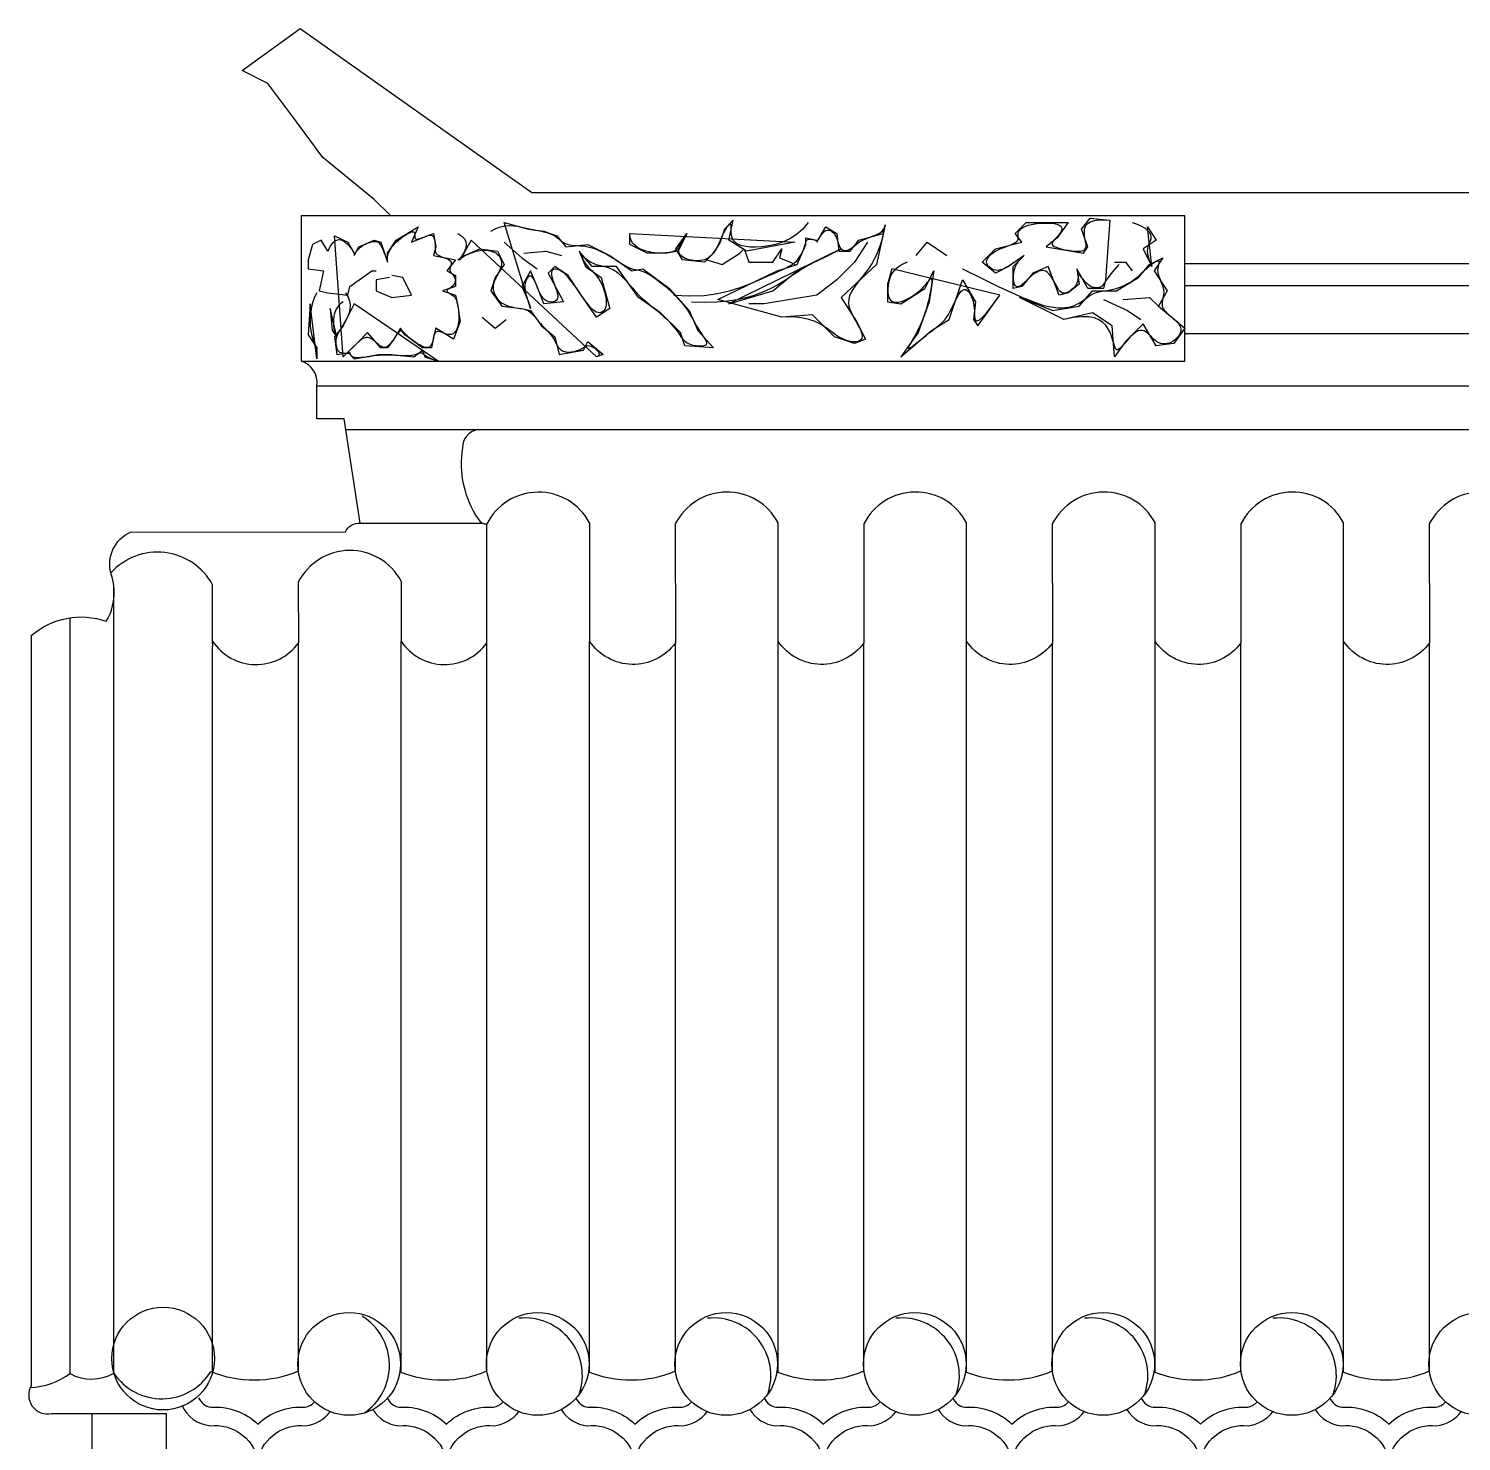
# Model space of a CAD drawing. Header units: metres. Extents: x 1709 to 7773, y 6392 to 11705.
# Drawn here: x 1838 to 3397, y 10169 to 11705 of the extents above; entities that cross this region are included whole.
import ezdxf

# ---------------------------------------------------------------- set-up
doc = ezdxf.new("R2010")
doc.units = ezdxf.units.M
for name, color, linetype in [('3', 3, 'Continuous'), ('4', 4, 'Continuous'), ('7', 7, 'Continuous')]:
    doc.layers.add(name, color=color, linetype=linetype)

msp = doc.modelspace()

# ---------------------------------------------------------------- linework, layer by layer
at = {"layer": '3'}
for p, q in [((2151.9, 11316.95), (4550, 11316.95)), ((2183.39, 11269.42), (4550, 11269.42)), ((1949.37, 11157.9), (1949.37, 11157.9)), ((2199.12, 11167.49), (2332.3, 11167.49)), ((1931.13, 10243.35), (1931.13, 11099)), ((1883.48, 10242.87), (1883.48, 11064.64)), ((2038.55, 11039.22), (2038.55, 11034.08)), ((2038.55, 10244.4), (2038.55, 11034.08)), ((2131.82, 10245.69), (2131.82, 11037.28)), ((2243.55, 10244.4), (2243.55, 11039.22)), ((2336.82, 10245.69), (2336.82, 11037.28)), ((2448.55, 10244.4), (2448.55, 11039.22)), ((2541.82, 10245.69), (2541.82, 11037.28)), ((2653.55, 10244.4), (2653.55, 11039.22)), ((2746.82, 10245.69), (2746.82, 11037.28)), ((2858.55, 10244.4), (2858.55, 11039.22)), ((2951.82, 10245.69), (2951.82, 11037.28)), ((3063.55, 10244.4), (3063.55, 11039.22)), ((3156.82, 10245.69), (3156.82, 11037.28)), ((3268.55, 10244.4), (3268.55, 11039.22)), ((3361.82, 10245.69), (3361.82, 11037.28)), ((1907.23, 10199.36), (1988.25, 10199.36)), ((1988.25, 10054.36), (1988.25, 10199.36))]:
    msp.add_line(p, q, dxfattribs=at)
for points in [[(6004.1, 11449.42), (4550, 11449.42), (3095.9, 11449.42)], [(6004.1, 11425.69), (4550, 11425.69), (3095.9, 11425.69)], [(6004.1, 11373.48), (4550, 11373.48), (3095.9, 11373.48)]]:
    msp.add_lwpolyline(points, dxfattribs=at)
for points in [[(2326.78, 11269.42, 0.36), (2310.23, 11249.35, 0.19), (2327.35, 11172.11)], [(1840.14, 10227.71, 0.15), (1883.48, 10242.87, 0.26), (1931.13, 10243.35, 0.26)], [(2023.37, 10216.55, 0.25), (2036.46, 10206.28, -0.21), (2087.81, 10187.95, -0.21), (2139.15, 10206.28, 0.17), (2149.42, 10212.14)], [(2228.37, 10216.55, 0.25), (2241.46, 10206.28, -0.21), (2292.81, 10187.95, -0.21), (2344.15, 10206.28, 0.17), (2354.42, 10212.14)], [(2433.37, 10216.55, 0.25), (2446.46, 10206.28, -0.21), (2497.81, 10187.95, -0.21), (2549.15, 10206.28, 0.17), (2559.42, 10212.14)], [(2638.37, 10216.55, 0.25), (2651.46, 10206.28, -0.21), (2702.81, 10187.95, -0.21), (2754.15, 10206.28, 0.17), (2764.42, 10212.14)], [(2843.37, 10216.55, 0.25), (2856.46, 10206.28, -0.21), (2907.81, 10187.95, -0.21), (2959.15, 10206.28, 0.17), (2969.42, 10212.14)], [(3048.37, 10216.55, 0.25), (3061.46, 10206.28, -0.21), (3112.81, 10187.95, -0.21), (3164.15, 10206.28, 0.17), (3174.42, 10212.14)], [(3253.37, 10216.55, 0.25), (3266.46, 10206.28, -0.21), (3317.81, 10187.95, -0.21), (3369.15, 10206.28, 0.17), (3379.42, 10212.14)]]:
    msp.add_lwpolyline(points, format="xyb", dxfattribs=at)
for centre, radius, start, end in [((2336.19, 11176.64), 9.94, 207.09, 273.03), ((1983.26, 10278), 62.6, 213.61, 328.39), ((2083.6, 10359.49), 123.59, 247.63, 292.96), ((2288.6, 10359.49), 123.59, 247.63, 292.96), ((2493.6, 10359.49), 123.59, 247.63, 292.96), ((2698.6, 10359.49), 123.59, 247.63, 292.96), ((2903.6, 10359.49), 123.59, 247.63, 292.96), ((3108.6, 10359.49), 123.59, 247.63, 292.96), ((3313.6, 10359.49), 123.59, 247.63, 292.96)]:
    msp.add_arc(centre, radius, start, end, dxfattribs=at)
at = {"layer": '4'}
for p, q in [((2336.82, 11037.28), (2336.72, 11166.71)), ((2448.55, 11167.86), (2448.55, 11039.22)), ((2131.72, 11103.38), (2131.82, 11037.28)), ((2243.55, 11104.52), (2243.55, 11039.22)), ((1841.31, 11045.25), (1841.31, 10230))]:
    msp.add_line(p, q, dxfattribs=at)
for points in [[(1841.31, 11045.25, -0.27), (1922.91, 11060.86, 0.22), (1928.34, 11111.96, -0.38), (1949.37, 11157.9), (2182.89, 11158.12, -0.31), (2199.12, 11167.49), (2181.6, 11281.02), (2151.9, 11281.02), (2151.9, 11317.28, 0.37), (2135.13, 11343.69), (2135.13, 11502.04), (2231.93, 11502.04), (2214.4, 11519.56), (2158.28, 11565.11), (2130.22, 11603.65), (2098.65, 11645.7), (2070.59, 11659.72), (2133.72, 11705.27), (2385.59, 11527.04)], [(2653.55, 11039.22), (2653.55, 11167.86, 0.61), (2541.72, 11166.71), (2541.82, 11037.28, -0.52), (2448.55, 11039.22)], [(2858.55, 11039.22), (2858.55, 11167.86, 0.61), (2746.72, 11166.71), (2746.82, 11037.28, -0.52), (2653.55, 11039.22)], [(3063.55, 11039.22), (3063.55, 11167.86, 0.61), (2951.72, 11166.71), (2951.82, 11037.28, -0.52), (2858.55, 11039.22)], [(3268.55, 11039.22), (3268.55, 11167.86, 0.61), (3156.72, 11166.71), (3156.82, 11037.28, -0.52), (3063.55, 11039.22)], [(3473.55, 11039.22), (3473.55, 11167.86, 0.61), (3361.72, 11166.71), (3361.82, 11037.28, -0.52), (3268.55, 11039.22)], [(2038.55, 11036.65), (2038.55, 11100.43, 0.52), (1927.93, 11113.39, 0.52)], [(1841.31, 10230, 0.65), (1863.35, 10199.36), (1907.23, 10199.36), (1907.23, 9831.8), (1988.25, 9831.8), (1988.25, 10054.36, -0.55), (2008.5, 10081.33), (2065.88, 10081.33)], [(2005.13, 10208.36, 0.27), (2035.98, 10186.17, -0.37), (2087.81, 10150.42, -0.37), (2139.63, 10186.17, 0.21), (2166.45, 10201.45)], [(2212.66, 10203.65, 0.23), (2240.98, 10186.17, -0.37), (2292.81, 10150.42, -0.37), (2344.63, 10186.17, 0.21), (2371.45, 10201.45)], [(2417.66, 10203.65, 0.23), (2445.98, 10186.17, -0.37), (2497.81, 10150.42, -0.37), (2549.63, 10186.17, 0.21), (2576.45, 10201.45)], [(2622.66, 10203.65, 0.23), (2650.98, 10186.17, -0.37), (2702.81, 10150.42, -0.37), (2754.63, 10186.17, 0.21), (2781.45, 10201.45)], [(2827.66, 10203.65, 0.23), (2855.98, 10186.17, -0.37), (2907.81, 10150.42, -0.37), (2959.63, 10186.17, 0.21), (2986.45, 10201.45)], [(3032.66, 10203.65, 0.23), (3060.98, 10186.17, -0.37), (3112.81, 10150.42, -0.37), (3164.63, 10186.17, 0.21), (3191.45, 10201.45)], [(3237.66, 10203.65, 0.23), (3265.98, 10186.17, -0.37), (3317.81, 10150.42, -0.37), (3369.63, 10186.17, 0.21), (3396.45, 10201.45)]]:
    msp.add_lwpolyline(points, format="xyb", dxfattribs=at)
msp.add_lwpolyline([(2385.59, 11527.04), (4550, 11527.04), (6714.41, 11527.04)], dxfattribs=at)
for centre in [(1984.69, 10259.14), (2187.13, 10253.32), (2392.13, 10253.32), (2597.13, 10253.32), (2802.13, 10253.32), (3007.13, 10253.32), (3212.13, 10253.32), (3417.13, 10253.32)]:
    msp.add_circle(centre, 55.84, dxfattribs=at)
for centre, radius, start, end in [((2392.93, 11138.26), 63, 28.02, 153.15), ((2187.93, 11074.92), 63, 28.02, 153.15), ((2085.86, 11070.52), 56.72, 213.49, 324.12), ((2290.86, 11070.52), 56.72, 213.49, 324.12), ((2168.28, 10251.89), 62.6, 303.61, 58.39), ((2378.03, 10240.72), 62.6, 341.05, 95.84), ((2583.03, 10240.72), 62.6, 341.05, 95.84), ((2788.03, 10240.72), 62.6, 341.05, 95.84), ((2993.03, 10240.72), 62.6, 341.05, 95.84), ((3198.03, 10240.72), 62.6, 341.05, 95.84)]:
    msp.add_arc(centre, radius, start, end, dxfattribs=at)
at = {"layer": '7'}
for p, q in [((2231.93, 11502.04), (3095.9, 11502.04)), ((3095.9, 11343.69), (3095.9, 11502.04)), ((2135.13, 11343.69), (3095.9, 11343.69))]:
    msp.add_line(p, q, dxfattribs=at)
for points in [[(3024.03, 11449), (3024.03, 11449), (3019.22, 11443.26), (3015.47, 11438.53), (3012.6, 11434.7), (3010.42, 11431.65), (3008.76, 11429.27), (3007.43, 11427.46), (3006.26, 11426.09), (3005.06, 11425.07), (3003.69, 11424.28), (3002.15, 11423.74), (3000.47, 11423.45), (2998.69, 11423.42), (2996.85, 11423.68), (2994.98, 11424.22), (2993.11, 11425.08), (2991.28, 11426.26), (2989.52, 11427.76), (2987.86, 11429.47), (2986.31, 11431.29), (2984.89, 11433.09), (2983.62, 11434.77), (2982.52, 11436.19), (2981.61, 11437.25), (2980.9, 11437.83), (2980.4, 11437.85), (2980.08, 11437.35), (2979.86, 11436.44), (2979.7, 11435.19), (2979.54, 11433.7), (2979.33, 11432.05), (2979, 11430.34), (2978.5, 11428.66), (2977.8, 11427.07), (2976.9, 11425.59), (2975.84, 11424.22), (2974.66, 11422.97), (2973.38, 11421.83), (2972.04, 11420.8), (2970.68, 11419.89), (2969.32, 11419.08), (2967.99, 11418.4), (2966.69, 11417.88), (2965.4, 11417.57), (2964.13, 11417.54), (2962.85, 11417.82), (2961.57, 11418.47), (2960.27, 11419.54), (2958.94, 11421.08), (2957.57, 11423.11), (2956.16, 11425.53), (2954.7, 11428.19), (2953.2, 11430.95), (2951.63, 11433.68), (2950.01, 11436.22), (2948.32, 11438.45), (2946.56, 11440.23), (2944.73, 11441.43), (2942.84, 11442.1), (2940.91, 11442.29), (2938.97, 11442.07), (2937.03, 11441.49), (2935.1, 11440.62), (2933.21, 11439.51), (2931.38, 11438.23), (2929.62, 11436.83), (2927.93, 11435.36), (2926.31, 11433.85), (2924.74, 11432.35), (2923.24, 11430.88), (2921.78, 11429.48), (2920.37, 11428.2), (2919, 11427.06), (2917.68, 11426.11), (2916.4, 11425.38), (2915.19, 11424.89), (2914.06, 11424.67), (2913.03, 11424.75), (2912.1, 11425.15), (2911.29, 11425.92), (2910.62, 11427.06), (2910.09, 11428.6), (2909.73, 11430.48), (2909.52, 11432.61), (2909.47, 11434.94), (2909.59, 11437.38), (2909.89, 11439.85), (2910.36, 11442.29), (2911.02, 11444.61), (2911.85, 11446.76), (2912.78, 11448.7), (2913.75, 11450.4), (2914.66, 11451.84), (2915.44, 11453.01), (2916.01, 11453.87), (2916.3, 11454.4), (2916.21, 11454.59), (2915.69, 11454.41), (2914.79, 11453.91), (2913.56, 11453.16), (2912.07, 11452.19), (2910.36, 11451.08), (2908.52, 11449.87), (2906.58, 11448.63), (2904.63, 11447.41), (2902.7, 11446.25), (2900.8, 11445.2), (2898.94, 11444.28), (2897.09, 11443.52), (2895.26, 11442.94), (2893.45, 11442.58), (2891.65, 11442.46), (2889.85, 11442.62), (2888.07, 11443.06), (2886.33, 11443.77), (2884.71, 11444.72), (2883.26, 11445.86), (2882.04, 11447.17), (2881.09, 11448.62), (2880.48, 11450.17), (2880.27, 11451.79), (2880.49, 11453.45), (2881.13, 11455.13), (2882.16, 11456.81), (2883.56, 11458.48), (2885.3, 11460.1), (2887.34, 11461.67), (2889.67, 11463.16), (2892.25, 11464.56), (2895.04, 11465.85), (2897.96, 11467.05), (2900.9, 11468.18), (2903.78, 11469.25), (2906.49, 11470.28), (2908.93, 11471.29), (2911, 11472.3), (2912.61, 11473.34), (2913.7, 11474.4), (2914.33, 11475.5), (2914.61, 11476.65), (2914.66, 11477.82), (2914.58, 11479.04), (2914.47, 11480.29), (2914.44, 11481.58), (2914.61, 11482.91), (2915.06, 11484.27), (2915.85, 11485.64), (2916.98, 11486.99), (2918.5, 11488.29), (2920.44, 11489.52), (2922.81, 11490.65), (2925.65, 11491.65), (2928.99, 11492.48), (2932.81, 11493.14), (2936.99, 11493.59), (2941.33, 11493.84), (2945.66, 11493.88), (2949.8, 11493.69), (2953.58, 11493.27), (2956.82, 11492.6), (2959.34, 11491.69), (2961, 11490.52), (2961.88, 11489.13), (2962.09, 11487.58), (2961.73, 11485.9), (2960.93, 11484.15), (2959.78, 11482.37), (2958.42, 11480.61), (2956.94, 11478.92), (2955.46, 11477.33), (2954.08, 11475.84), (2952.91, 11474.45), (2952.05, 11473.14), (2951.6, 11471.9), (2951.66, 11470.73), (2952.34, 11469.62), (2953.74, 11468.55), (2955.92, 11467.52), (2958.75, 11466.56), (2962.06, 11465.68), (2965.67, 11464.91), (2969.42, 11464.27), (2973.12, 11463.78), (2976.6, 11463.47), (2979.7, 11463.36), (2982.27, 11463.47), (2984.33, 11463.8), (2985.92, 11464.35), (2987.09, 11465.11), (2987.88, 11466.07), (2988.35, 11467.23), (2988.53, 11468.59), (2988.49, 11470.14), (2988.25, 11471.88), (2987.9, 11473.77), (2987.49, 11475.81), (2987.09, 11477.95), (2986.76, 11480.17), (2986.58, 11482.46), (2986.6, 11484.77), (2986.89, 11487.1), (2987.53, 11489.39), (2988.67, 11491.57), (2990.45, 11493.54), (2993.03, 11495.2), (2996.56, 11496.46), (3001.21, 11497.22), (3007.12, 11497.39), (3014.44, 11496.87), (3009.65, 11432.25), (3007.25, 11422.67), (2990.48, 11422.67), (2978.5, 11444.21), (2980.9, 11427.46), (2968.92, 11417.89), (2959.34, 11415.49), (2947.36, 11446.61), (2930.58, 11439.43), (2918.6, 11425.07), (2909.02, 11422.67), (2909.02, 11446.61), (2921, 11458.58), (2904.23, 11446.61), (2889.85, 11439.43), (2875.48, 11451.39), (2889.85, 11465.76), (2918.6, 11472.94), (2911.42, 11482.51), (2923.4, 11494.48), (2968.92, 11494.48), (2956.94, 11477.72), (2944.96, 11468.15), (2985.69, 11460.97), (2990.48, 11468.15), (2983.29, 11487.3), (2992.88, 11499.27), (3014.44, 11496.87)], [(2163.88, 11463.36), (2163.88, 11463.36), (2166.57, 11468.73), (2169.24, 11472.43), (2171.84, 11474.69), (2174.37, 11475.75), (2176.78, 11475.85), (2179.05, 11475.23), (2181.15, 11474.11), (2183.05, 11472.74), (2184.74, 11471.31), (2186.22, 11469.89), (2187.49, 11468.48), (2188.59, 11467.13), (2189.52, 11465.84), (2190.3, 11464.63), (2190.93, 11463.53), (2191.44, 11462.56), (2191.83, 11461.74), (2192.14, 11461.07), (2192.39, 11460.57), (2192.59, 11460.22), (2192.77, 11460.04), (2192.95, 11460.04), (2193.17, 11460.21), (2193.43, 11460.57), (2193.77, 11461.11), (2194.2, 11461.8), (2194.73, 11462.63), (2195.38, 11463.56), (2196.16, 11464.57), (2197.08, 11465.62), (2198.17, 11466.69), (2199.42, 11467.75), (2200.86, 11468.78), (2202.44, 11469.75), (2204.12, 11470.66), (2205.86, 11471.49), (2207.62, 11472.23), (2209.36, 11472.86), (2211.04, 11473.36), (2212.6, 11473.73), (2214.03, 11473.96), (2215.32, 11474.01), (2216.5, 11473.87), (2217.59, 11473.53), (2218.61, 11472.97), (2219.56, 11472.16), (2220.49, 11471.09), (2221.39, 11469.75), (2222.28, 11468.12), (2223.16, 11466.29), (2224.02, 11464.35), (2224.83, 11462.41), (2225.59, 11460.57), (2226.27, 11458.92), (2226.87, 11457.56), (2227.38, 11456.58), (2227.78, 11456.07), (2228.09, 11455.99), (2228.37, 11456.29), (2228.62, 11456.93), (2228.9, 11457.85), (2229.23, 11458.99), (2229.64, 11460.32), (2230.17, 11461.77), (2230.85, 11463.3), (2231.68, 11464.9), (2232.68, 11466.55), (2233.87, 11468.25), (2235.23, 11469.99), (2236.8, 11471.75), (2238.57, 11473.54), (2240.55, 11475.33), (2242.75, 11477.11), (2245.08, 11478.84), (2247.45, 11480.44), (2249.79, 11481.86), (2251.99, 11483.04), (2253.98, 11483.91), (2255.65, 11484.42), (2256.93, 11484.51), (2257.75, 11484.13), (2258.19, 11483.38), (2258.37, 11482.35), (2258.37, 11481.16), (2258.33, 11479.92), (2258.33, 11478.73), (2258.49, 11477.69), (2258.92, 11476.93), (2259.7, 11476.5), (2260.78, 11476.4), (2262.11, 11476.56), (2263.62, 11476.93), (2265.23, 11477.44), (2266.9, 11478.05), (2268.54, 11478.69), (2270.1, 11479.32), (2271.53, 11479.88), (2272.81, 11480.34), (2273.96, 11480.67), (2275, 11480.86), (2275.91, 11480.89), (2276.73, 11480.72), (2277.45, 11480.34), (2278.09, 11479.72), (2278.65, 11478.85), (2279.14, 11477.75), (2279.55, 11476.49), (2279.89, 11475.08), (2280.15, 11473.58), (2280.34, 11472.03), (2280.45, 11470.47), (2280.49, 11468.95), (2280.46, 11467.49), (2280.42, 11466.1), (2280.42, 11464.8), (2280.54, 11463.56), (2280.82, 11462.4), (2281.33, 11461.32), (2282.13, 11460.31), (2283.28, 11459.37), (2284.82, 11458.51), (2286.64, 11457.7), (2288.65, 11456.91), (2290.72, 11456.13), (2292.73, 11455.33), (2294.57, 11454.49), (2296.12, 11453.59), (2297.26, 11452.59), (2297.91, 11451.49), (2298.14, 11450.31), (2298.06, 11449.07), (2297.76, 11447.8), (2297.34, 11446.54), (2296.92, 11445.3), (2296.59, 11444.12), (2296.46, 11443.02), (2296.6, 11442.02), (2296.98, 11441.11), (2297.55, 11440.25), (2298.26, 11439.43), (2299.03, 11438.6), (2299.83, 11437.74), (2300.59, 11436.83), (2301.25, 11435.84), (2301.77, 11434.74), (2302.14, 11433.56), (2302.33, 11432.32), (2302.35, 11431.05), (2302.18, 11429.78), (2301.81, 11428.54), (2301.24, 11427.36), (2300.45, 11426.26), (2299.46, 11425.27), (2298.32, 11424.37), (2297.13, 11423.56), (2295.96, 11422.82), (2294.91, 11422.14), (2294.05, 11421.49), (2293.48, 11420.88), (2293.26, 11420.28), (2293.48, 11419.68), (2294.06, 11419.06), (2294.93, 11418.42), (2296.01, 11417.74), (2297.22, 11417), (2298.49, 11416.18), (2299.72, 11415.29), (2300.85, 11414.3), (2301.81, 11413.19), (2302.61, 11411.98), (2303.26, 11410.67), (2303.8, 11409.26), (2304.24, 11407.75), (2304.61, 11406.16), (2304.94, 11404.48), (2305.24, 11402.73), (2305.54, 11400.89), (2305.82, 11398.99), (2306.06, 11397.03), (2306.24, 11395), (2306.35, 11392.91), (2306.37, 11390.78), (2306.27, 11388.6), (2306.04, 11386.37), (2305.67, 11384.12), (2305.14, 11381.9), (2304.45, 11379.77), (2303.6, 11377.79), (2302.58, 11376.05), (2301.38, 11374.59), (2300.01, 11373.49), (2298.46, 11372.81), (2296.72, 11372.58), (2294.86, 11372.75), (2292.92, 11373.19), (2290.97, 11373.81), (2289.05, 11374.5), (2287.23, 11375.16), (2285.55, 11375.7), (2284.08, 11376), (2282.86, 11375.99), (2281.87, 11375.68), (2281.07, 11375.1), (2280.44, 11374.3), (2279.94, 11373.32), (2279.53, 11372.18), (2279.19, 11370.94), (2278.89, 11369.62), (2278.59, 11368.26), (2278.27, 11366.89), (2277.93, 11365.54), (2277.54, 11364.23), (2277.1, 11363), (2276.59, 11361.87), (2275.99, 11360.88), (2275.3, 11360.04), (2274.49, 11359.39), (2273.57, 11358.93), (2272.52, 11358.66), (2271.35, 11358.6), (2270.05, 11358.74), (2268.61, 11359.09), (2267.04, 11359.66), (2265.31, 11360.44), (2263.45, 11361.44), (2261.48, 11362.63), (2259.46, 11363.95), (2257.43, 11365.38), (2255.43, 11366.86), (2253.52, 11368.35), (2251.74, 11369.82), (2250.14, 11371.21), (2248.75, 11372.5), (2247.55, 11373.65), (2246.51, 11374.64), (2245.6, 11375.45), (2244.78, 11376.05), (2244.02, 11376.43), (2243.29, 11376.55), (2242.55, 11376.4), (2241.78, 11375.96), (2240.98, 11375.26), (2240.16, 11374.34), (2239.31, 11373.26), (2238.44, 11372.04), (2237.55, 11370.73), (2236.66, 11369.38), (2235.76, 11368.02), (2234.86, 11366.7), (2233.97, 11365.42), (2233.07, 11364.21), (2232.17, 11363.08), (2231.27, 11362.05), (2230.37, 11361.12), (2229.47, 11360.31), (2228.57, 11359.64), (2227.67, 11359.12), (2226.76, 11358.76), (2225.82, 11358.58), (2224.83, 11358.6), (2223.79, 11358.81), (2222.68, 11359.25), (2221.48, 11359.92), (2220.19, 11360.84), (2218.79, 11362), (2217.29, 11363.33), (2215.7, 11364.74), (2214.05, 11366.13), (2212.34, 11367.4), (2210.59, 11368.47), (2208.81, 11369.24), (2207.01, 11369.62), (2205.19, 11369.51), (2203.23, 11368.84), (2200.99, 11367.52), (2198.33, 11365.48), (2195.1, 11362.63), (2191.18, 11358.9), (2186.41, 11354.21), (2180.66, 11348.47), (2171.07, 11480.12), (2185.45, 11472.94), (2192.64, 11460.97), (2192.64, 11458.58), (2197.43, 11468.15), (2214.2, 11475.33), (2221.39, 11472.94), (2228.57, 11451.39), (2228.57, 11460.97), (2238.16, 11475.33), (2262.12, 11489.69), (2254.93, 11472.94), (2271.7, 11480.12), (2278.89, 11482.51), (2281.29, 11468.15), (2278.89, 11458.58), (2302.85, 11453.79), (2293.26, 11441.82), (2302.85, 11437.03), (2302.85, 11425.07), (2288.47, 11420.28), (2302.85, 11415.49), (2305.24, 11403.52), (2307.64, 11386.77), (2300.45, 11367.62), (2281.29, 11379.59), (2278.89, 11370.02), (2276.49, 11358.05), (2266.91, 11358.05), (2247.74, 11372.41), (2242.95, 11379.59), (2235.76, 11367.62), (2228.57, 11358.05), (2221.39, 11358.05), (2207.01, 11374.8), (2197.43, 11365.23), (2180.66, 11348.47)], [(2341.18, 11484.9), (2341.18, 11484.9), (2346.51, 11487.91), (2351.7, 11489.84), (2356.71, 11490.89), (2361.52, 11491.21), (2366.1, 11490.98), (2370.41, 11490.37), (2374.43, 11489.55), (2378.12, 11488.69), (2381.47, 11487.93), (2384.5, 11487.28), (2387.26, 11486.72), (2389.78, 11486.23), (2392.1, 11485.78), (2394.27, 11485.36), (2396.31, 11484.94), (2398.29, 11484.51), (2400.21, 11484.04), (2402.1, 11483.52), (2403.94, 11482.95), (2405.72, 11482.31), (2407.45, 11481.6), (2409.12, 11480.8), (2410.73, 11479.91), (2412.26, 11478.92), (2413.73, 11477.82), (2415.16, 11476.66), (2416.59, 11475.46), (2418.05, 11474.28), (2419.59, 11473.16), (2421.25, 11472.13), (2423.05, 11471.25), (2425.04, 11470.54), (2427.25, 11470.05), (2429.65, 11469.72), (2432.22, 11469.51), (2434.92, 11469.35), (2437.75, 11469.19), (2440.65, 11468.97), (2443.61, 11468.64), (2446.6, 11468.15), (2449.6, 11467.44), (2452.59, 11466.53), (2455.59, 11465.43), (2458.58, 11464.16), (2461.58, 11462.74), (2464.57, 11461.19), (2467.57, 11459.53), (2470.56, 11457.78), (2473.56, 11455.95), (2476.52, 11454.1), (2479.44, 11452.27), (2482.29, 11450.5), (2485.05, 11448.84), (2487.69, 11447.34), (2490.19, 11446.05), (2492.53, 11445.01), (2494.69, 11444.25), (2496.72, 11443.7), (2498.68, 11443.29), (2500.61, 11442.92), (2502.59, 11442.51), (2504.66, 11441.98), (2506.87, 11441.25), (2509.3, 11440.23), (2511.97, 11438.85), (2514.85, 11437.14), (2517.9, 11435.14), (2521.08, 11432.89), (2524.33, 11430.44), (2527.6, 11427.83), (2530.86, 11425.09), (2534.06, 11422.27), (2537.14, 11419.41), (2540.11, 11416.53), (2542.94, 11413.62), (2545.64, 11410.71), (2548.18, 11407.79), (2550.57, 11404.88), (2552.78, 11402), (2554.82, 11399.14), (2556.68, 11396.31), (2558.39, 11393.53), (2559.99, 11390.78), (2561.51, 11388.07), (2562.99, 11385.39), (2564.48, 11382.76), (2566, 11380.16), (2567.6, 11377.59), (2569.28, 11375.08), (2570.98, 11372.63), (2572.56, 11370.3), (2573.94, 11368.12), (2575, 11366.13), (2575.63, 11364.36), (2575.73, 11362.85), (2575.19, 11361.64), (2573.94, 11360.76), (2572.09, 11360.19), (2569.77, 11359.93), (2567.15, 11359.94), (2564.36, 11360.22), (2561.54, 11360.74), (2558.85, 11361.49), (2556.42, 11362.44), (2554.36, 11363.58), (2552.64, 11364.89), (2551.15, 11366.38), (2549.83, 11368.02), (2548.58, 11369.81), (2547.32, 11371.75), (2545.97, 11373.81), (2544.44, 11376), (2542.67, 11378.3), (2540.66, 11380.68), (2538.44, 11383.13), (2536.05, 11385.62), (2533.51, 11388.13), (2530.85, 11390.64), (2528.09, 11393.12), (2525.27, 11395.55), (2522.41, 11397.91), (2519.51, 11400.24), (2516.59, 11402.58), (2513.64, 11404.97), (2510.68, 11407.46), (2507.69, 11410.08), (2504.71, 11412.87), (2501.71, 11415.89), (2498.72, 11419.15), (2495.72, 11422.57), (2492.71, 11426.05), (2489.68, 11429.5), (2486.64, 11432.83), (2483.57, 11435.92), (2480.48, 11438.68), (2477.35, 11441.02), (2474.19, 11442.87), (2471.03, 11444.3), (2467.88, 11445.39), (2464.77, 11446.26), (2461.75, 11447), (2458.82, 11447.7), (2456.03, 11448.47), (2453.39, 11449.4), (2450.94, 11450.56), (2448.7, 11451.89), (2446.68, 11453.28), (2444.91, 11454.64), (2443.39, 11455.86), (2442.16, 11456.86), (2441.23, 11457.53), (2440.61, 11457.78), (2440.33, 11457.53), (2440.36, 11456.83), (2440.68, 11455.76), (2441.26, 11454.39), (2442.09, 11452.79), (2443.14, 11451.05), (2444.39, 11449.23), (2445.81, 11447.41), (2447.37, 11445.64), (2449.06, 11443.9), (2450.82, 11442.13), (2452.64, 11440.27), (2454.48, 11438.29), (2456.31, 11436.13), (2458.08, 11433.73), (2459.78, 11431.05), (2461.37, 11428.05), (2462.81, 11424.81), (2464.07, 11421.41), (2465.12, 11417.94), (2465.93, 11414.48), (2466.46, 11411.14), (2466.69, 11407.99), (2466.57, 11405.12), (2466.09, 11402.62), (2465.28, 11400.51), (2464.18, 11398.81), (2462.83, 11397.54), (2461.27, 11396.72), (2459.55, 11396.37), (2457.71, 11396.5), (2455.79, 11397.14), (2453.83, 11398.29), (2451.83, 11399.89), (2449.82, 11401.88), (2447.8, 11404.17), (2445.78, 11406.71), (2443.77, 11409.43), (2441.78, 11412.24), (2439.82, 11415.09), (2437.89, 11417.91), (2435.99, 11420.68), (2434.12, 11423.37), (2432.28, 11425.96), (2430.45, 11428.45), (2428.64, 11430.8), (2426.84, 11433), (2425.04, 11435.04), (2423.25, 11436.89), (2421.47, 11438.54), (2419.71, 11439.99), (2418, 11441.22), (2416.35, 11442.23), (2414.77, 11443.01), (2413.27, 11443.54), (2411.86, 11443.82), (2410.58, 11443.83), (2409.44, 11443.57), (2408.47, 11443.02), (2407.72, 11442.17), (2407.21, 11441), (2406.98, 11439.5), (2407.05, 11437.65), (2407.47, 11435.44), (2408.24, 11432.87), (2409.26, 11430.04), (2410.41, 11427.04), (2411.56, 11423.97), (2412.61, 11420.94), (2413.42, 11418.05), (2413.88, 11415.4), (2413.86, 11413.1), (2413.28, 11411.23), (2412.2, 11409.79), (2410.73, 11408.77), (2408.97, 11408.16), (2407.02, 11407.94), (2404.99, 11408.11), (2402.97, 11408.63), (2401.08, 11409.51), (2399.39, 11410.72), (2397.9, 11412.21), (2396.58, 11413.95), (2395.39, 11415.89), (2394.32, 11417.98), (2393.33, 11420.17), (2392.4, 11422.41), (2391.5, 11424.67), (2390.6, 11426.88), (2389.7, 11429), (2388.78, 11430.96), (2387.85, 11432.7), (2386.91, 11434.15), (2385.94, 11435.27), (2384.94, 11435.98), (2383.91, 11436.24), (2382.85, 11435.98), (2381.8, 11435.25), (2380.8, 11434.1), (2379.89, 11432.57), (2379.13, 11430.71), (2378.55, 11428.58), (2378.2, 11426.21), (2378.12, 11423.67), (2378.35, 11420.99), (2378.84, 11418.21), (2379.54, 11415.36), (2380.39, 11412.48), (2381.35, 11409.58), (2382.36, 11406.7), (2383.36, 11403.87), (2384.31, 11401.13), (2355.56, 11494.48), (2381.91, 11487.3), (2398.69, 11484.9), (2413.06, 11480.12), (2422.65, 11468.15), (2446.6, 11470.54), (2470.56, 11458.58), (2494.52, 11441.82), (2506.5, 11444.21), (2535.25, 11422.67), (2556.82, 11398.74), (2566.4, 11377.2), (2583.17, 11358.05), (2552.03, 11360.44), (2547.23, 11374.8), (2525.67, 11396.34), (2501.71, 11413.1), (2477.75, 11446.61), (2451.4, 11446.61), (2437.02, 11463.36), (2444.21, 11446.61), (2460.98, 11434.64), (2470.56, 11401.13), (2456.19, 11391.56), (2439.42, 11415.49), (2425.04, 11437.03), (2410.67, 11446.61), (2403.48, 11439.43), (2420.25, 11408.31), (2398.69, 11405.92), (2391.5, 11425.07), (2384.31, 11441.82), (2374.73, 11425.07), (2381.91, 11408.31), (2384.31, 11401.13)], [(2686.2, 11494.48), (2686.2, 11494.48), (2680.29, 11487.16), (2673.51, 11481.27), (2666.13, 11476.66), (2658.4, 11473.19), (2650.57, 11470.7), (2642.9, 11469.07), (2635.66, 11468.13), (2629.1, 11467.75), (2623.41, 11467.8), (2618.59, 11468.23), (2614.57, 11469.01), (2611.28, 11470.09), (2608.63, 11471.46), (2606.58, 11473.08), (2605.04, 11474.91), (2603.94, 11476.93), (2603.21, 11479.08), (2602.79, 11481.31), (2602.59, 11483.52), (2602.54, 11485.65), (2602.57, 11487.61), (2602.59, 11489.32), (2602.54, 11490.71), (2602.34, 11491.69), (2601.94, 11492.2), (2601.34, 11492.28), (2600.6, 11491.97), (2599.75, 11491.34), (2598.82, 11490.42), (2597.85, 11489.27), (2596.88, 11487.95), (2595.95, 11486.5), (2595.09, 11484.97), (2594.29, 11483.38), (2593.53, 11481.74), (2592.81, 11480.07), (2592.1, 11478.38), (2591.4, 11476.68), (2590.69, 11475), (2589.96, 11473.34), (2589.19, 11471.71), (2588.39, 11470.12), (2587.55, 11468.57), (2586.67, 11467.05), (2585.75, 11465.58), (2584.8, 11464.14), (2583.8, 11462.73), (2582.77, 11461.37), (2581.7, 11460.04), (2580.57, 11458.77), (2579.36, 11457.58), (2578.03, 11456.48), (2576.58, 11455.49), (2574.97, 11454.64), (2573.18, 11453.93), (2571.19, 11453.39), (2568.99, 11453.03), (2566.63, 11452.86), (2564.17, 11452.86), (2561.66, 11453.04), (2559.17, 11453.39), (2556.76, 11453.89), (2554.49, 11454.56), (2552.43, 11455.38), (2550.61, 11456.35), (2549.06, 11457.47), (2547.79, 11458.71), (2546.78, 11460.07), (2546.06, 11461.55), (2545.63, 11463.13), (2545.49, 11464.8), (2545.64, 11466.55), (2546.07, 11468.37), (2546.73, 11470.19), (2547.53, 11471.92), (2548.38, 11473.48), (2549.22, 11474.81), (2549.96, 11475.81), (2550.52, 11476.41), (2550.83, 11476.53), (2550.82, 11476.11), (2550.5, 11475.24), (2549.93, 11474.02), (2549.13, 11472.54), (2548.15, 11470.91), (2547.01, 11469.23), (2545.76, 11467.61), (2544.44, 11466.15), (2543.07, 11464.93), (2541.65, 11463.95), (2540.16, 11463.17), (2538.6, 11462.56), (2536.94, 11462.11), (2535.17, 11461.78), (2533.29, 11461.54), (2531.26, 11461.37), (2529.09, 11461.24), (2526.78, 11461.17), (2524.32, 11461.19), (2521.73, 11461.32), (2519, 11461.57), (2516.16, 11461.98), (2513.18, 11462.57), (2510.1, 11463.36), (2506.92, 11464.38), (2503.75, 11465.68), (2500.73, 11467.32), (2497.97, 11469.35), (2495.6, 11471.82), (2493.76, 11474.81), (2492.56, 11478.35), (2492.13, 11482.51), (2671.82, 11472.94), (2619.11, 11463.36), (2599.94, 11475.33), (2604.74, 11496.87), (2595.15, 11487.3), (2590.36, 11472.94), (2583.17, 11460.97), (2573.59, 11451.39), (2549.63, 11453.79), (2542.44, 11465.76), (2554.42, 11482.51), (2544.84, 11463.36), (2532.86, 11460.97), (2511.3, 11460.97), (2492.13, 11470.54), (2492.13, 11482.51)], [(2540.05, 11415.49), (2540.05, 11415.49), (2557.29, 11414.6), (2573.11, 11415.3), (2587.54, 11417.27), (2600.62, 11420.2), (2612.37, 11423.78), (2622.85, 11427.69), (2632.07, 11431.62), (2640.08, 11435.24), (2646.92, 11438.31), (2652.71, 11440.88), (2657.57, 11443.03), (2661.62, 11444.89), (2664.98, 11446.55), (2667.79, 11448.11), (2670.16, 11449.69), (2672.22, 11451.39), (2674.08, 11453.29), (2675.75, 11455.36), (2677.24, 11457.54), (2678.56, 11459.77), (2679.71, 11462.01), (2680.7, 11464.19), (2681.53, 11466.25), (2682.21, 11468.15), (2682.74, 11469.83), (2683.16, 11471.3), (2683.52, 11472.57), (2683.85, 11473.63), (2684.21, 11474.51), (2684.62, 11475.22), (2685.14, 11475.75), (2685.8, 11476.13), (2686.63, 11476.36), (2687.61, 11476.45), (2688.68, 11476.44), (2689.79, 11476.33), (2690.91, 11476.14), (2691.98, 11475.9), (2692.95, 11475.63), (2693.79, 11475.33), (2694.45, 11475.04), (2694.96, 11474.78), (2695.38, 11474.6), (2695.73, 11474.53), (2696.07, 11474.61), (2696.42, 11474.88), (2696.85, 11475.37), (2697.38, 11476.13), (2698.05, 11477.16), (2698.86, 11478.41), (2699.79, 11479.79), (2700.82, 11481.21), (2701.95, 11482.6), (2703.16, 11483.87), (2704.44, 11484.93), (2705.77, 11485.7), (2707.13, 11486.12), (2708.5, 11486.18), (2709.87, 11485.92), (2711.21, 11485.35), (2712.48, 11484.51), (2713.68, 11483.4), (2714.78, 11482.06), (2715.75, 11480.52), (2716.58, 11478.79), (2717.3, 11476.93), (2717.94, 11475.01), (2718.54, 11473.09), (2719.15, 11471.22), (2719.79, 11469.46), (2720.51, 11467.89), (2721.34, 11466.55), (2722.31, 11465.5), (2723.4, 11464.74), (2724.6, 11464.25), (2725.88, 11464.01), (2727.22, 11464.02), (2728.58, 11464.25), (2729.96, 11464.7), (2731.32, 11465.36), (2732.66, 11466.19), (2733.99, 11467.18), (2735.37, 11468.3), (2736.81, 11469.5), (2738.37, 11470.75), (2740.08, 11472.03), (2741.98, 11473.3), (2744.1, 11474.53), (2746.46, 11475.69), (2749.01, 11476.79), (2751.66, 11477.85), (2754.33, 11478.87), (2756.95, 11479.87), (2759.43, 11480.87), (2761.7, 11481.88), (2763.67, 11482.91), (2765.28, 11483.97), (2766.57, 11485.05), (2767.56, 11486.11), (2768.31, 11487.15), (2768.85, 11488.13), (2769.23, 11489.02), (2769.48, 11489.82), (2769.66, 11490.49), (2769.79, 11491), (2769.86, 11491.3), (2769.87, 11491.32), (2769.81, 11490.99), (2769.65, 11490.25), (2769.38, 11489.03), (2768.99, 11487.27), (2768.46, 11484.9), (2767.78, 11481.89), (2766.91, 11478.3), (2765.82, 11474.24), (2764.47, 11469.79), (2762.81, 11465.07), (2760.82, 11460.16), (2758.46, 11455.17), (2755.68, 11450.2), (2752.49, 11445.32), (2749.01, 11440.56), (2745.41, 11435.91), (2741.85, 11431.4), (2738.5, 11427.01), (2735.52, 11422.77), (2733.07, 11418.66), (2731.32, 11414.69), (2730.38, 11410.88), (2730.19, 11407.21), (2730.61, 11403.68), (2731.52, 11400.28), (2732.81, 11397.02), (2734.35, 11393.88), (2736.03, 11390.87), (2737.71, 11387.97), (2739.3, 11385.18), (2740.74, 11382.53), (2742.02, 11380.01), (2743.1, 11377.64), (2743.96, 11375.45), (2744.56, 11373.44), (2744.88, 11371.62), (2744.9, 11370.02), (2744.58, 11368.63), (2743.96, 11367.47), (2743.04, 11366.52), (2741.85, 11365.78), (2740.43, 11365.24), (2738.78, 11364.91), (2736.93, 11364.77), (2734.92, 11364.83), (2732.74, 11365.08), (2730.41, 11365.55), (2727.91, 11366.27), (2725.23, 11367.27), (2722.37, 11368.6), (2719.3, 11370.27), (2716.04, 11372.33), (2712.55, 11374.8), (2708.81, 11377.68), (2704.62, 11380.79), (2699.75, 11383.89), (2693.99, 11386.77), (2687.1, 11389.2), (2678.86, 11390.96), (2669.05, 11391.82), (2657.45, 11391.56), (2587.97, 11410.71), (2652.66, 11441.82), (2674.22, 11449), (2683.8, 11470.54), (2683.8, 11477.72), (2695.78, 11475.33), (2695.78, 11472.94), (2705.37, 11489.69), (2717.35, 11482.51), (2719.74, 11463.36), (2731.72, 11463.36), (2741.3, 11475.33), (2767.66, 11482.51), (2770.06, 11492.08), (2770.06, 11492.08), (2760.47, 11449), (2722.14, 11413.1), (2738.91, 11386.77), (2748.49, 11367.62), (2736.51, 11362.83), (2714.95, 11370.02), (2690.99, 11393.95), (2657.45, 11391.56)], [(3038.4, 11494.48), (3038.4, 11494.48), (3044.14, 11492.58), (3048.83, 11490.5), (3052.53, 11488.27), (3055.32, 11485.95), (3057.27, 11483.57), (3058.45, 11481.18), (3058.92, 11478.82), (3058.77, 11476.53), (3058.08, 11474.31), (3057.1, 11472.02), (3056.09, 11469.48), (3055.32, 11466.5), (3055.06, 11462.91), (3055.57, 11458.52), (3057.11, 11453.15), (3059.96, 11446.61), (3055.17, 11489.69), (3064.76, 11475.33), (3050.38, 11465.76), (3059.96, 11446.61)], [(2163.88, 11463.36), (2156.7, 11475.33), (2147.11, 11470.54), (2142.32, 11453.79), (2142.32, 11444.21), (2159.09, 11441.82), (2154.3, 11420.28), (2163.88, 11417.89), (2185.45, 11415.49), (2187.84, 11425.07), (2211.8, 11441.82), (2216.59, 11441.82)], [(2305.24, 11482.51), (2305.24, 11482.51), (2309.73, 11479.67), (2312.57, 11476.59), (2314.04, 11473.39), (2314.4, 11470.17), (2313.94, 11467.03), (2312.91, 11464.08), (2311.59, 11461.43), (2310.24, 11459.17), (2309.08, 11457.4), (2308.16, 11456.07), (2307.46, 11455.15), (2306.97, 11454.56), (2306.67, 11454.27), (2306.56, 11454.21), (2306.62, 11454.33), (2306.84, 11454.59), (2307.22, 11454.92), (2307.74, 11455.33), (2308.41, 11455.8), (2309.24, 11456.33), (2310.21, 11456.92), (2311.33, 11457.56), (2312.61, 11458.25), (2314.03, 11458.97), (2315.6, 11459.74), (2317.31, 11460.51), (2319.13, 11461.28), (2321.07, 11462.02), (2323.1, 11462.69), (2325.2, 11463.29), (2327.38, 11463.79), (2329.6, 11464.16), (2331.86, 11464.38), (2334.13, 11464.45), (2336.38, 11464.36), (2338.59, 11464.11), (2340.72, 11463.69), (2342.74, 11463.09), (2344.64, 11462.32), (2346.37, 11461.37), (2347.93, 11460.23), (2349.28, 11458.93), (2350.43, 11457.49), (2351.37, 11455.93), (2352.08, 11454.28), (2352.55, 11452.56), (2352.78, 11450.79), (2352.76, 11449), (2352.49, 11447.21), (2352, 11445.41), (2351.32, 11443.62), (2350.52, 11441.82), (2349.62, 11440.03), (2348.66, 11438.23), (2347.7, 11436.44), (2346.77, 11434.64), (2345.92, 11432.84), (2345.16, 11431.04), (2344.52, 11429.23), (2344.03, 11427.41), (2343.71, 11425.57), (2343.57, 11423.7), (2343.66, 11421.81), (2343.98, 11419.88), (2344.56, 11417.92), (2345.38, 11415.96), (2346.44, 11414.03), (2347.72, 11412.15), (2349.21, 11410.37), (2350.89, 11408.72), (2352.74, 11407.22), (2354.76, 11405.92), (2356.92, 11404.83), (2359.2, 11403.94), (2361.53, 11403.21), (2363.9, 11402.63), (2366.24, 11402.15), (2368.52, 11401.77), (2370.7, 11401.43), (2372.73, 11401.13), (2374.59, 11400.83), (2376.29, 11400.5), (2377.85, 11400.11), (2379.32, 11399.64), (2380.71, 11399.05), (2382.05, 11398.33), (2383.38, 11397.43), (2384.71, 11396.34), (2386.08, 11395.04), (2387.48, 11393.55), (2388.92, 11391.91), (2390.4, 11390.16), (2391.92, 11388.33), (2393.47, 11386.47), (2395.06, 11384.61), (2396.69, 11382.78), (2398.35, 11381.02), (2400.03, 11379.31), (2401.69, 11377.63), (2403.33, 11375.95), (2404.91, 11374.25), (2406.4, 11372.51), (2407.8, 11370.71), (2409.07, 11368.82), (2410.2, 11366.83), (2411.25, 11364.79), (2412.26, 11362.75), (2413.31, 11360.79), (2414.45, 11358.96), (2415.75, 11357.32), (2417.26, 11355.93), (2419.05, 11354.86), (2421.15, 11354.14), (2423.51, 11353.76), (2426.03, 11353.68), (2428.64, 11353.86), (2431.24, 11354.26), (2433.76, 11354.86), (2436.12, 11355.6), (2438.22, 11356.45), (2440.01, 11357.38), (2441.55, 11358.3), (2442.91, 11359.17), (2444.18, 11359.89), (2445.45, 11360.41), (2446.78, 11360.66), (2448.27, 11360.56), (2450, 11360.04), (2451.99, 11359.07), (2454.08, 11357.73), (2456.05, 11356.14), (2457.66, 11354.41), (2458.7, 11352.66), (2458.96, 11351.01), (2458.19, 11349.58), (2456.19, 11348.47), (2319.62, 11475.33), (2307.64, 11453.79), (2305.24, 11453.79), (2312.43, 11458.58), (2329.2, 11465.76), (2348.37, 11463.36), (2355.56, 11449), (2345.98, 11434.64), (2341.18, 11420.28), (2353.16, 11403.52), (2374.73, 11401.13), (2384.31, 11398.74), (2396.29, 11381.98), (2410.67, 11370.02), (2415.46, 11350.87), (2441.81, 11355.65), (2446.6, 11365.23), (2463.38, 11350.87), (2456.19, 11348.47)], [(2355.56, 11472.94), (2374.73, 11456.18), (2391.5, 11444.21)], [(2750.89, 11472.94), (2736.51, 11451.39), (2717.35, 11432.25), (2695.78, 11415.49), (2638.28, 11405.92), (2621.51, 11405.92)], [(2803.6, 11458.58), (2815.58, 11472.94), (2837.14, 11458.58)], [(2377.12, 11460.97), (2401.08, 11463.36), (2417.85, 11458.58)], [(2559.21, 11408.31), (2559.21, 11408.31), (2573.72, 11407.84), (2586.77, 11408.17), (2598.47, 11409.17), (2608.93, 11410.75), (2618.27, 11412.8), (2626.6, 11415.21), (2634.03, 11417.87), (2640.68, 11420.68), (2646.65, 11423.54), (2652.05, 11426.42), (2656.99, 11429.3), (2661.57, 11432.17), (2665.89, 11435.02), (2670.07, 11437.82), (2674.21, 11440.56), (2678.41, 11443.22), (2682.77, 11445.8), (2687.35, 11448.34), (2692.19, 11450.89), (2697.35, 11453.51), (2702.88, 11456.26), (2708.82, 11459.18), (2715.22, 11462.32), (2722.14, 11465.76), (2599.94, 11405.92), (2647.86, 11420.28), (2676.61, 11444.21), (2702.97, 11456.18), (2722.14, 11465.76)], [(2575.99, 11453.79), (2592.76, 11449), (2611.92, 11460.97), (2616.72, 11465.76), (2621.51, 11451.39), (2647.86, 11451.39), (2657.45, 11465.76), (2655.05, 11456.18), (2667.03, 11451.39), (2671.82, 11449)], [(2853.91, 11444.21), (2853.91, 11444.21), (2875.28, 11433.63), (2892.95, 11425.06), (2907.41, 11418.28), (2919.13, 11413.05), (2928.57, 11409.15), (2936.21, 11406.35), (2942.51, 11404.42), (2947.95, 11403.13), (2952.93, 11402.28), (2957.53, 11401.82), (2961.78, 11401.71), (2965.7, 11401.93), (2969.31, 11402.45), (2972.63, 11403.24), (2975.69, 11404.27), (2978.5, 11405.52), (2981.09, 11406.95), (2983.51, 11408.51), (2985.81, 11410.15), (2988.04, 11411.8), (2990.24, 11413.42), (2992.49, 11414.94), (2994.81, 11416.32), (2997.27, 11417.49), (2999.91, 11418.41), (3002.7, 11419.14), (3005.62, 11419.72), (3008.65, 11420.23), (3011.75, 11420.72), (3014.9, 11421.25), (3018.07, 11421.88), (3021.23, 11422.67), (3024.35, 11423.68), (3027.42, 11424.88), (3030.41, 11426.25), (3033.31, 11427.76), (3036.1, 11429.38), (3038.75, 11431.09), (3041.26, 11432.85), (3043.59, 11434.64), (3045.75, 11436.43), (3047.75, 11438.21), (3049.61, 11439.96), (3051.38, 11441.67), (3053.07, 11443.32), (3054.71, 11444.91), (3056.33, 11446.4), (3057.97, 11447.8), (3059.63, 11449.09), (3061.27, 11450.24), (3062.85, 11451.21), (3064.31, 11451.99), (3065.6, 11452.55), (3066.67, 11452.85), (3067.47, 11452.88), (3067.95, 11452.59), (3068.08, 11451.98), (3067.93, 11451.06), (3067.59, 11449.86), (3067.15, 11448.4), (3066.72, 11446.72), (3066.38, 11444.85), (3066.23, 11442.81), (3066.35, 11440.62), (3066.82, 11438.33), (3067.58, 11435.94), (3068.52, 11433.49), (3069.55, 11431), (3070.58, 11428.49), (3071.52, 11425.98), (3072.27, 11423.5), (3072.74, 11421.08), (3072.87, 11418.72), (3072.72, 11416.44), (3072.38, 11414.23), (3071.94, 11412.1), (3071.51, 11410.04), (3071.17, 11408.06), (3071.02, 11406.15), (3071.15, 11404.32), (3071.62, 11402.56), (3072.43, 11400.87), (3073.52, 11399.23), (3074.84, 11397.64), (3076.35, 11396.09), (3078, 11394.56), (3079.74, 11393.05), (3081.53, 11391.56), (3083.32, 11390.06), (3085.05, 11388.55), (3086.69, 11387.03), (3088.17, 11385.47), (3089.44, 11383.88), (3090.46, 11382.24), (3091.16, 11380.55), (3091.51, 11378.79), (3091.46, 11376.97), (3091.04, 11375.1), (3090.28, 11373.24), (3089.21, 11371.41), (3087.89, 11369.66), (3086.34, 11368.02), (3084.61, 11366.53), (3082.73, 11365.23), (3080.73, 11364.15), (3078.64, 11363.31), (3076.49, 11362.75), (3074.29, 11362.49), (3072.08, 11362.54), (3069.87, 11362.93), (3067.69, 11363.68), (3065.56, 11364.83), (3063.49, 11366.36), (3061.49, 11368.16), (3059.52, 11370.11), (3057.57, 11372.06), (3055.62, 11373.88), (3053.65, 11375.43), (3051.64, 11376.58), (3049.58, 11377.2), (3047.45, 11377.17), (3045.27, 11376.57), (3043.06, 11375.46), (3040.85, 11373.95), (3038.65, 11372.13), (3036.5, 11370.07), (3034.41, 11367.88), (3032.41, 11365.63), (3030.52, 11363.42), (3028.75, 11361.34), (3027.1, 11359.48), (3025.57, 11357.95), (3024.18, 11356.82), (3022.92, 11356.2), (3021.8, 11356.18), (3020.83, 11356.85), (3019.99, 11358.27), (3019.23, 11360.35), (3018.46, 11362.98), (3017.61, 11366.03), (3016.6, 11369.37), (3015.36, 11372.9), (3013.8, 11376.47), (3011.85, 11379.99), (3009.41, 11383.31), (3006.33, 11386.3), (3002.42, 11388.82), (2997.5, 11390.71), (2991.39, 11391.84), (2983.91, 11392.05), (2974.88, 11391.21), (2964.13, 11389.16), (2916.21, 11413.1), (2952.15, 11398.74), (2980.9, 11403.52), (2995.27, 11420.28), (3021.63, 11420.28), (3045.59, 11434.64), (3057.57, 11449), (3071.94, 11456.18), (3062.36, 11441.82), (3076.74, 11420.28), (3067.15, 11403.52), (3081.53, 11391.56), (3095.9, 11379.59), (3083.92, 11362.83), (3064.76, 11360.44), (3050.38, 11384.38), (3031.21, 11365.23), (3019.23, 11348.47), (3016.84, 11381.98), (2995.27, 11396.34), (2964.13, 11389.16)], [(2230.97, 11434.64), (2216.59, 11432.25), (2216.59, 11420.28), (2233.37, 11413.1), (2254.93, 11415.49), (2245.35, 11434.64), (2233.37, 11437.03)], [(2794.02, 11451.39), (2794.02, 11451.39), (2788.37, 11448.65), (2783.93, 11445.82), (2780.52, 11442.93), (2777.99, 11440), (2776.2, 11437.06), (2774.98, 11434.14), (2774.18, 11431.27), (2773.65, 11428.46), (2773.26, 11425.74), (2772.99, 11423.14), (2772.87, 11420.67), (2772.9, 11418.36), (2773.1, 11416.23), (2773.48, 11414.29), (2774.06, 11412.58), (2774.85, 11411.1), (2775.86, 11409.89), (2777.09, 11408.94), (2778.53, 11408.26), (2780.19, 11407.86), (2782.05, 11407.74), (2784.11, 11407.91), (2786.37, 11408.36), (2788.82, 11409.11), (2791.45, 11410.15), (2794.22, 11411.46), (2797.05, 11413), (2799.91, 11414.74), (2802.72, 11416.66), (2805.45, 11418.7), (2808.02, 11420.85), (2810.39, 11423.07), (2812.5, 11425.32), (2814.36, 11427.49), (2815.97, 11429.49), (2817.33, 11431.2), (2818.44, 11432.52), (2819.32, 11433.34), (2819.96, 11433.55), (2820.37, 11433.04), (2820.56, 11431.75), (2820.54, 11429.74), (2820.32, 11427.11), (2819.92, 11423.97), (2819.35, 11420.41), (2818.63, 11416.55), (2817.77, 11412.48), (2816.78, 11408.31), (2815.67, 11404.13), (2814.46, 11399.95), (2813.13, 11395.81), (2811.69, 11391.71), (2810.13, 11387.66), (2808.47, 11383.68), (2806.69, 11379.79), (2804.8, 11376), (2802.81, 11372.33), (2800.84, 11368.87), (2798.98, 11365.71), (2797.36, 11362.93), (2796.1, 11360.65), (2795.31, 11358.95), (2795.11, 11357.91), (2795.61, 11357.65), (2796.9, 11358.21), (2798.88, 11359.48), (2801.42, 11361.34), (2804.4, 11363.63), (2807.67, 11366.23), (2811.11, 11368.98), (2814.59, 11371.75), (2817.97, 11374.4), (2821.16, 11376.83), (2824.14, 11379.09), (2826.93, 11381.28), (2829.56, 11383.48), (2832.03, 11385.79), (2834.37, 11388.32), (2836.6, 11391.14), (2838.74, 11394.35), (2840.8, 11398), (2842.8, 11401.95), (2844.73, 11406), (2846.63, 11409.96), (2848.48, 11413.64), (2850.31, 11416.84), (2852.12, 11419.39), (2853.91, 11421.08), (2855.71, 11421.77), (2857.46, 11421.56), (2859.16, 11420.59), (2860.75, 11418.98), (2862.22, 11416.89), (2863.52, 11414.46), (2864.62, 11411.82), (2865.49, 11409.11), (2866.12, 11406.46), (2866.54, 11403.88), (2866.79, 11401.4), (2866.94, 11399.01), (2867.03, 11396.73), (2867.12, 11394.55), (2867.26, 11392.49), (2867.49, 11390.56), (2867.9, 11388.82), (2868.7, 11387.64), (2870.12, 11387.42), (2872.38, 11388.59), (2875.73, 11391.56), (2880.41, 11396.76), (2886.63, 11404.6), (2894.64, 11415.49), (2777.24, 11444.21), (2772.45, 11427.46), (2772.45, 11408.31), (2786.83, 11405.92), (2813.18, 11422.67), (2822.77, 11441.82), (2817.97, 11408.31), (2806, 11374.8), (2786.83, 11348.47), (2820.37, 11377.2), (2839.54, 11389.16), (2853.91, 11432.25), (2868.29, 11408.31), (2865.89, 11389.16), (2870.69, 11381.98), (2894.64, 11415.49)], [(3019.23, 11451.39), (3031.21, 11451.39), (3038.4, 11441.82)], [(2151.9, 11417.89), (2151.9, 11417.89), (2149.48, 11413.19), (2147.59, 11408.16), (2146.19, 11402.91), (2145.24, 11397.54), (2144.72, 11392.17), (2144.58, 11386.92), (2144.79, 11381.89), (2145.32, 11377.2), (2146.11, 11372.91), (2147.1, 11368.97), (2148.19, 11365.25), (2149.28, 11361.64), (2150.29, 11358.03), (2151.13, 11354.31), (2151.7, 11350.36), (2151.9, 11346.08), (2144.72, 11405.92), (2142.32, 11372.41), (2151.9, 11358.05), (2151.9, 11346.08)], [(2180.66, 11408.31), (2180.66, 11408.31), (2176.02, 11404.9), (2172.79, 11400.31), (2170.8, 11394.93), (2169.87, 11389.16), (2169.85, 11383.39), (2170.55, 11378.02), (2171.81, 11373.43), (2173.47, 11370.02), (2166.28, 11401.13), (2168.68, 11377.2), (2173.47, 11370.02)], [(2183.05, 11417.89), (2183.05, 11417.89), (2185.95, 11413.41), (2187.58, 11408.97), (2188.16, 11404.63), (2187.87, 11400.43), (2186.91, 11396.42), (2185.49, 11392.64), (2183.81, 11389.14), (2182.05, 11385.97), (2180.4, 11383.16), (2178.88, 11380.66), (2177.51, 11378.41), (2176.29, 11376.35), (2175.23, 11374.42), (2174.33, 11372.56), (2173.61, 11370.72), (2173.07, 11368.82), (2172.71, 11366.83), (2172.54, 11364.78), (2172.56, 11362.73), (2172.77, 11360.74), (2173.16, 11358.86), (2173.74, 11357.15), (2174.51, 11355.66), (2175.46, 11354.46), (2176.6, 11353.57), (2177.87, 11352.97), (2179.22, 11352.6), (2180.61, 11352.41), (2181.97, 11352.36), (2183.27, 11352.38), (2184.45, 11352.43), (2185.45, 11352.46), (2186.24, 11352.43), (2186.85, 11352.32), (2187.3, 11352.15), (2187.64, 11351.91), (2187.91, 11351.63), (2188.14, 11351.28), (2188.37, 11350.9), (2188.64, 11350.47), (2188.98, 11350), (2189.43, 11349.53), (2190.03, 11349.06), (2190.79, 11348.62), (2191.76, 11348.24), (2192.97, 11347.94), (2194.45, 11347.75), (2196.23, 11347.68), (2198.33, 11347.75), (2200.71, 11347.94), (2203.29, 11348.22), (2206.01, 11348.57), (2208.81, 11348.96), (2211.62, 11349.36), (2214.37, 11349.74), (2216.99, 11350.07), (2219.45, 11350.33), (2221.77, 11350.52), (2223.98, 11350.65), (2226.13, 11350.72), (2228.26, 11350.73), (2230.42, 11350.69), (2232.64, 11350.6), (2234.96, 11350.47), (2237.43, 11350.3), (2239.99, 11350.13), (2242.61, 11349.96), (2245.25, 11349.82), (2247.84, 11349.74), (2250.35, 11349.74), (2252.73, 11349.84), (2254.93, 11350.07), (2256.92, 11350.43), (2258.7, 11350.9), (2260.28, 11351.4), (2261.69, 11351.89), (2262.95, 11352.32), (2264.05, 11352.62), (2265.04, 11352.76), (2265.91, 11352.66), (2266.72, 11352.3), (2267.59, 11351.68), (2268.71, 11350.82), (2270.23, 11349.75), (2272.32, 11348.47), (2275.15, 11347.02), (2278.88, 11345.42), (2283.68, 11343.69), (2192.64, 11405.92), (2180.66, 11381.98), (2171.07, 11370.02), (2173.47, 11350.87), (2187.84, 11353.26), (2187.84, 11350.87), (2192.64, 11346.08), (2218.99, 11350.87), (2233.37, 11350.87), (2257.33, 11348.47), (2266.91, 11355.65), (2269.31, 11348.47), (2283.68, 11343.69)], [(3007.25, 11410.71), (3033.61, 11398.74), (3047.98, 11389.16)], [(3028.82, 11410.71), (3057.57, 11413.1), (3067.15, 11403.52)], [(2331.6, 11391.56), (2345.98, 11379.59), (2357.96, 11389.16)]]:
    msp.add_lwpolyline(points, dxfattribs=at)

doc.saveas('drawing.dxf')
